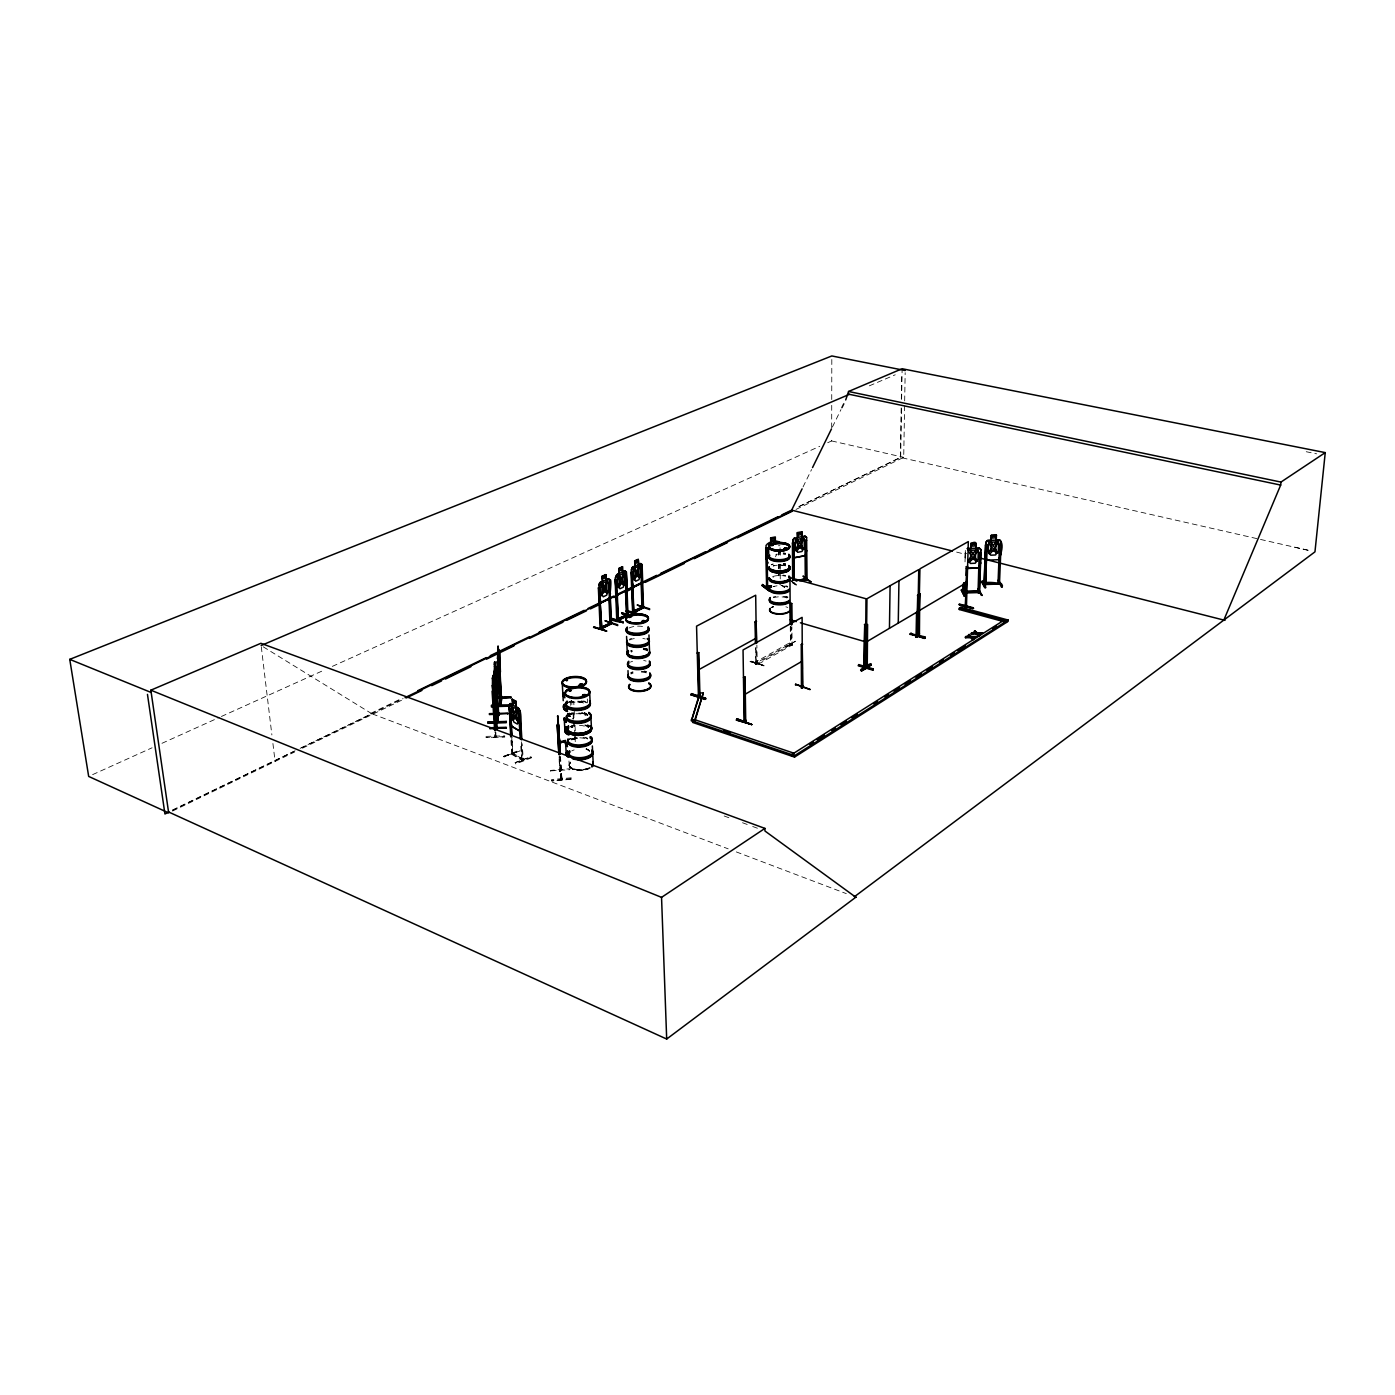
<?xml version="1.0" encoding="UTF-8"?>
<svg xmlns="http://www.w3.org/2000/svg" width="1395" height="1395" viewBox="0 0 1395 1395"><rect width="100%" height="100%" fill="white"/><g stroke="black" fill="none" stroke-linecap="round" stroke-linejoin="round"><path stroke-width="0.75" stroke-dasharray="5 3.75" d="M827.688 442.721L831.647 440.942L831.664 436.583M831.682 427.864L831.734 401.708M831.734 399.528L831.821 355.952M901.187 407.881L900.368 457.42L797.487 507.309L900.682 457.49L1310.707 550.868M901.327 399.249L901.745 373.407M900.682 457.49L901.484 407.689M901.623 399.04L902.129 368.733M796.004 509.437L903.716 457.333L904.64 403.085M904.675 400.906L905.163 372.692M964.921 557.442L965.044 553.24L966.491 553.17M965.026 561.854L965.34 550.45M965.323 558.07L965.514 550.502M504.798 736.577L485.948 737.624L504.746 737.135M485.983 736.386L504.763 735.862M573.868 714.519L573.066 719.07L568.811 714.885M573.798 714.414L573.258 719.018L569.003 714.85M631.325 651.831L631.342 650.802M631.848 651.047L632.04 651.291M560.476 756.23L561.784 778.741M559.622 755.933L561.139 779.631L560.982 778.619M559.604 769.744L560.598 769.029M577.094 738.286L571.287 739.699M571.183 726.725L572.421 727.318L571.845 726.551M572.229 727.615L571.462 726.83M495.888 732.706L495.12 736.926L494.963 731.8M494.841 735.217L495.835 735.2L495.173 734.363M495.469 732.549L495.766 736.909L496.55 732.689M495.19 736.107L495.086 734.485M568.864 715.827L568.811 716.664M777.242 554.495L775.655 554.844M587.818 768.715A12.084 5.597 -3.6 0 1 573.136 768.907L578.698 770.441L587.905 769.168A12.014 5.563 -3.6 0 1 573.206 769.325L573.171 769.308M504.031 756.125L519.812 750.091L519.864 751.033L503.578 756.578L519.864 751.033M504.066 756.822L519.707 750.824M561.871 779.439L560.685 770.703M559.622 769.116L560.703 771.487L559.744 771.505L559.081 756.787M792.133 643.775L790.233 643.566L790.948 644.891L790.634 626.442M790.25 643.531C788.925 645.78 793.493 646.321 792.151 643.705L789.5 642.903L755.026 662.329L755.061 663.636L757.747 664.473L792.168 644.996L789.5 644.194L755.061 663.636M792.674 583.023L796.336 585.133L790.407 580.024M573.083 768.959L573.049 768.994A12.084 5.597 -3.6 0 1 570.485 762.315M785.298 647.001L795.429 641.212L785.402 647.821M755.672 664.194L757.276 663.88L756.875 645.153M572.246 726.987L570.956 726.934M495.835 735.2L495.016 735.217M803.032 486.942L811.576 469.54M832.431 427.009L840.958 409.624M775.463 556.779L776.998 553.867M523.142 758.723L521.591 758.339M521.73 760.083L520.597 743.343M513.465 754.433L512.383 752.271M521.468 741.844L522.428 760.571C521.922 759.804 507.553 753.143 512.889 753.195M511.86 754.242L510.709 736.839M572.857 727.353L572.281 726.324M570.869 727.126L571.375 726.708M569.84 716.594L568.689 716.646M570.363 762.367L568.933 765.524L573.118 769.325M559.779 770.581L559.848 771.47L558.959 755.985M512.732 754.834L512.244 737.205M513.43 752.986L512.209 752.271M757.154 663.933L756.631 662.154L755.584 664.351L756.753 663.689M568.428 715.722L569.23 715.618M632.197 651.587L631.22 652.04M763.954 665.903L750.057 660.777L764.042 665.711M756.16 662.904L757.101 662.363L756.16 662.974M750.074 661.649L764.53 665.572M755.026 662.329L757.729 663.166L792.133 643.74M172.771 810.199L293.735 751.556M301.547 747.772L371.785 713.717L728.173 848.84M370.826 713.351L402.144 698.232M172.405 810.077L298.199 749.272M300.134 748.348L403.103 698.581M172.544 811.053L294.659 751.975M302.488 748.191L404.323 698.93M92.628 774.626L152.072 747.79M161.977 743.308L219.433 717.379M221.404 716.472L324.442 669.966M332.359 666.374L819.754 446.295M757.101 662.363L756.177 664.508L755.95 647.838M756.386 663.776L756.421 647.158M869.347 385.84L883.279 379.876M885.284 379.039L895.241 374.784M567.259 714.327L569.666 713.316M773.44 606.563L771.574 607.348A10.236 4.063 -0.5 0 1 773.493 606.581M515.156 762.664L530.902 756.596L531.53 757.781L515.819 763.954L515.139 762.646L530.954 756.7M522.044 758.531L512.907 753.666M569.701 713.839L572.543 713.072A11.98 5.301 -3.4 0 0 567.399 714.763M570.973 739.507L577.164 738.513L571.392 739.925M573.781 702.627L572.473 702.103L573.781 702.627L574.008 706.951M777.05 585.795L773.371 586.545A10.236 3.976 -0.5 0 1 775.603 586.074M793.145 582.517L794.121 582.325M779.962 545.689L778.427 545.759M772.499 576.763L773.458 577.199M790.756 644.874L792.151 645.257L791.872 626.808M561.017 777.852L561.889 777.695L560.546 770.336M571.2 777.817L551.635 779.509L551.757 780.956L571.322 779.264L571.2 777.939M550.415 771.383L550.362 770.441L569.753 768.767L569.805 769.726L550.345 770.894M966.596 553.379L965.044 553.24M512.314 753.928L511.25 736.63M522.131 759.717L521.155 743.134M750.161 661.457L764.094 665.711M790.477 643.636L791.628 644.002M1306.243 451.736L1316.636 453.828M784.007 586.876L778.148 583.372M831.647 440.942L903.716 457.333M1294.647 547.154L1310.899 550.903M645.728 649.111L643.269 648.535A11.212 4.656 -2.4 0 1 647.629 649.843M956.639 552.106L965.061 554.251M561.557 776.875L560.895 779.456M561.052 779.509L559.866 770.389M790.285 626.634L790.442 645.188L791.785 645.484L791.523 627M724.162 815.988L730.265 818.237M742.506 822.736L750.667 825.735M752.707 826.503L758.828 828.752M736.316 851.926L846.294 893.62M647.698 649.46L645.728 648.588A11.23 4.656 -2.4 0 1 647.629 649.425M645.745 649.076L647.698 649.948M522.305 758.915L523.299 758.74L523.369 760.432L522.149 743.709M522.428 760.571L522.707 759.002L513.465 753.457M586.371 714.083L587.801 715.286L584.331 713.107M586.388 714.624L584.348 713.612L586.423 714.641A12.049 5.318 -3.4 0 0 581.698 713.002A11.98 5.301 -3.4 0 1 586.249 714.536A12.032 5.318 -3.4 0 0 581.68 712.862M512.436 753.98L523.212 760.275M371.785 713.717L261.144 645.536L271.885 734.956M793.284 582.256L796.231 584.4M790.355 580.651L796.336 585.133L793.197 582.918M781.845 585.377L784.775 587.539L783.99 586.876M589.597 751.033L586.196 748.801A11.962 5.475 -3.6 0 1 589.457 750.998M569.544 767.006L570.956 768.314M567.346 713.63L570.241 716.472M531.024 757.415L515.261 763.396M561.889 778.724L560.459 757.537M588.289 726.812L588.376 727.039A12.171 5.441 -3.5 0 0 584.958 724.859M272.914 743.483L275.077 761.443M571.253 778.759L551.688 780.38M571.322 779.16L551.757 780.956M495.626 731.782L495.992 736.734M504.101 756.09L504.17 757.032M511.703 737.414L512.994 754.852M568.968 760.99L569.247 765.646M574.13 709.113L574.583 717.745M575.054 726.394L575.281 730.718M575.403 732.881L575.873 741.53M573.676 712.758L574.914 735.182M575.019 737.345L575.263 741.669M573.066 712.915L573.415 719.384M573.537 721.546L573.99 730.195M574.112 732.358L574.583 740.989M571.654 700.342L571.88 704.545M570.538 701.249L570.764 705.452M577.164 738.513L577.111 737.571L569.369 739.489A12.119 5.493 -3.5 0 1 571.043 738.321A12.119 5.493 -3.5 0 0 568.602 739.245M587.312 698.982L587.469 702.522M757.729 663.166L757.747 664.473M755.462 647.698L755.706 664.299M780.154 550.153L780.293 555.838L779.962 544.939M780.119 564.365L780.189 572.665M780.206 574.74L780.258 578.89M779.735 549.647L779.805 555.873M779.875 564.173L779.91 568.323M779.927 570.398L779.997 578.698M778.706 550.083L778.776 556.326M778.846 564.626L778.881 568.776M778.898 570.851L778.968 579.152M778.462 549.909L778.515 556.134M778.584 564.434L778.619 568.585M778.637 570.66L778.724 578.96M791.436 643.932L791.401 645.466M789.5 642.903L789.5 644.194M629.058 628.012A11.23 4.551 -2.3 0 1 644.821 626.983M645.623 648.344A11.177 4.638 -2.4 0 1 647.576 649.181M629.546 640.043A11.195 4.604 -2.3 0 1 637.149 638.195M642.833 638.439A11.195 4.604 -2.3 0 1 645.275 638.997M629.389 639.311A11.387 4.673 -2.3 0 1 631.586 638.422M630.017 651.169A11.16 4.638 -2.4 0 1 632.179 650.279M643.234 649.547A11.16 4.638 -2.4 0 1 647.629 650.942M643.252 648.902A11.212 4.656 -2.4 0 1 647.646 650.314M630.941 674.012A11.125 4.743 -2.4 0 1 633.086 673.122M641.369 672.076A11.125 4.743 -2.4 0 1 646.548 672.948M630.784 673.279A11.3 4.813 -2.4 0 1 632.964 672.373M641.386 671.326A11.3 4.813 -2.4 0 1 646.635 672.198M630.749 672.669A11.3 4.813 -2.4 0 1 632.946 671.762M644.141 670.995A11.3 4.813 -2.4 0 1 646.617 671.588M630.435 662.154A11.177 4.691 -2.4 0 1 632.598 661.265M643.688 660.515A11.177 4.691 -2.4 0 1 646.112 661.091M567.974 716.036A12.154 5.371 -3.4 0 1 572.177 713.769M586.859 713.577A12.154 5.371 -3.4 0 0 584.261 712.915A11.98 5.284 -3.4 0 1 587.557 715.007A11.98 5.284 -3.4 0 0 584.191 712.845M567.765 715.251A12.363 5.458 -3.4 0 1 572.037 712.967M567.242 703.185A12.224 5.336 -3.4 0 1 571.479 700.953M567.713 714.606A12.363 5.458 -3.4 0 1 569.561 713.351M590.207 768.087A12.032 5.58 -3.6 0 1 574.426 769.744A12.032 5.58 -3.6 0 1 570.555 762.786A12.014 5.563 -3.6 0 0 573.206 769.325M587.783 768.418A12.032 5.58 -3.6 0 1 573.153 768.61A12.032 5.58 -3.6 0 1 570.503 762.036M590.137 767.337A11.997 5.545 -3.6 0 1 574.426 768.994A11.997 5.545 -3.6 0 1 570.555 762.054M587.452 724.737A12.171 5.441 -3.4 0 1 589.527 725.714M571.758 750.946A12.067 5.528 -3.5 0 1 574.147 749.9M586.109 749.028A12.067 5.528 -3.5 0 1 588.707 749.708M583.598 700.848A12.067 5.266 -3.4 0 1 586.999 702.958M567.364 714.031A11.98 5.284 -3.4 0 1 569.735 713.019M569.003 701.72A12.224 5.336 -3.4 0 1 571.88 700.987M581.14 700.865A12.224 5.336 -3.4 0 1 585.813 702.487M569.038 702.365A12.224 5.336 -3.4 0 1 583.79 702.173M584.243 713.107A12.049 5.318 -3.4 0 1 587.644 715.251M567.346 714.868A12.049 5.318 -3.4 0 1 572.578 713.124M570.45 726.481A11.962 5.353 -3.5 0 1 576.327 725.348M579.413 725.313A11.962 5.353 -3.5 0 1 586.929 727.266M586.842 725.156A11.997 5.353 -3.5 0 1 588.777 727.684M588.062 749.499A11.91 5.458 -3.6 0 1 589.405 750.719M584.993 725.505A12.154 5.441 -3.5 0 1 588.411 727.684M586.092 749.185A11.927 5.458 -3.6 0 1 589.457 751.382M571.148 738.984A11.927 5.406 -3.5 0 1 587.557 739.769M583.04 737.327A12.119 5.493 -3.5 0 1 587.679 739.001M585.604 737.362A12.136 5.493 -3.5 0 1 587.661 738.356M567.469 715.914A11.98 5.301 -3.4 0 1 586.301 715.67M567.381 715.234A12.049 5.318 -3.4 0 1 575.664 713.107M578.768 713.054A12.049 5.318 -3.4 0 1 586.336 714.99M783.292 564.626A10.445 3.958 -0.5 0 1 785.664 565.114M783.292 564.051A10.445 3.958 -0.5 0 1 785.664 564.539M783.17 554.111A10.323 3.871 -0.5 0 1 785.507 554.582M783.205 553.396A10.462 3.906 -0.5 0 1 785.594 553.885M783.205 552.821A10.48 3.906 -0.5 0 1 785.577 553.292M783.415 585.987A10.236 3.976 -0.5 0 1 787.652 587.173M773.44 597.705A10.218 4.028 -0.5 0 1 787.722 598.263M773.318 597.025A10.375 4.08 -0.5 0 1 775.655 596.467M783.554 596.362A10.375 4.08 -0.5 0 1 787.844 597.583M785.908 596.293A10.375 4.08 -0.5 0 1 787.844 597.008M785.821 585.778A10.393 4.045 -0.5 0 1 787.774 586.493M771.697 607.732A10.166 4.045 -0.5 0 1 773.545 606.964M785.873 606.808A10.166 4.045 -0.5 0 1 787.774 607.522M773.248 576.379A10.218 3.923 -0.5 0 1 785.629 576.222M783.345 575.124A10.306 3.958 -0.5 0 1 785.681 575.612M572.839 725.609A12.102 5.423 -3.5 0 0 570.433 726.638A12.084 5.406 -3.5 0 1 572.857 725.627M589.492 726.394A12.102 5.423 -3.5 0 0 587.452 725.417A12.084 5.406 -3.5 0 1 589.475 726.411M583.703 702.993A12.032 5.266 -3.4 0 0 572.002 702.452A12.049 5.266 -3.4 0 1 583.72 702.975M785.577 565.812A10.288 3.906 -0.5 0 0 773.109 565.969A10.306 3.906 -0.5 0 1 785.594 565.812M773.092 564.103A10.288 3.889 -0.5 0 0 771.226 564.836A10.306 3.906 -0.5 0 1 773.074 564.086M785.559 563.946A10.288 3.889 -0.5 0 0 783.223 563.458A10.306 3.906 -0.5 0 1 785.577 563.929"/><path stroke-width="1.5" d="M845.701 399.947L848.561 391.489L902.129 368.733L1325.25 452.608L1314.962 551.845L854.455 896.706L855.798 897.229L764.948 831.001L764.913 828.403L260.882 643.304L150.852 690.176L168.673 812.919L88.67 776.422L69.75 659.364L831.821 355.952L905.198 370.529M495.33 730.405L492.383 685.59L495.469 729.637M497.736 721.738L494.074 674.57L494.754 661.91L494.248 664.473M497.841 713.455L498.939 712.74L497.422 722.418L494.074 671.78M497.998 646.338L497.509 658.736L498.887 650.175L498.242 652.302L497.998 646.338L498.939 652.616M860.715 670.594L860.715 669.705C872.59 659.975 875.973 664.369 861.517 670.838L870.742 664.508M861.517 670.838L871.265 664.665M864.743 624.454L864.063 667.351L864.743 624.454L867.603 624.507L867.237 667.176L866.975 637.306M864.551 667.037L864.22 665.45M864.133 665.781L865.475 667.664L865.964 598.751L789.954 577.635L790.267 624.524M866.801 665.328L866.19 667.682L866.958 598.751L918.764 569.578L917.439 636.695L916.009 636.87M866.783 666.862L867.289 665.921M870.532 663.671L871.334 664.752M872.66 670.106L873.183 668.903L858.71 664.595L858.187 665.711L872.66 670.106L873.2 668.885M889.452 628.291L890.08 585.743M898.258 623.094L898.955 580.739M925.251 637.724L910.604 634.01L925.286 637.637L924.362 638.474L910.15 633.609L925.338 636.957M911.127 632.946L910.133 634.463M915.957 637.027L917.003 634.899L916.794 637.096M916.55 612.318L916.062 636.974L916.986 636.399M916.637 637.114L918.224 595.142L917.404 595.63M917.736 595.002L916.637 636.469M919.741 593.747L918.451 635.858L919.427 635.405L919.741 593.747L917.91 635.684L919.497 633.748M918.974 635.109L919.009 633.609M557.913 720.744L557.895 719.959M924.833 638.09L910.255 634.289M557.878 720.988L557.948 719.715M799.509 580.895L806.519 579.71L804.967 579.762L806.136 578.018L806.763 579.622L806.641 537.424L805.002 536.011L794.208 538.139L792.744 540.179L792.901 580.425M959.185 604.82L973.169 608.569L959.655 604.488M959.307 608.272L1006.527 621.124L1006.475 622.397L959.272 609.51L959.307 608.272L960.998 607.244L1008.201 620.077L1008.149 621.333L794.54 757.084L692.652 722.418L692.617 721.041L694.867 719.733L703.289 693.019L699.837 692.896L691.362 720.971L699.871 694.239M959.272 609.51L960.998 607.244M963.718 593.049C967.345 595.334 959.673 587.121 964.172 582.587M964.276 582.796L963.962 593.293M965.253 593.293L965.602 582.517M966.927 570.642L965.549 607.348L965.828 581.907M966.02 575.42L966.282 566.788L967.555 566.44L966.282 566.788M965.445 607.331L966.77 566.911M965.392 637.637L966.142 636.312L970.275 636.451L965.392 637.637L970.676 637.777L973.012 639.817L970.711 636.922L965.427 636.765M979.325 548.061C970.92 550.938 981.592 538.714 970.798 543.457L970.676 548.479L967.066 548.601L979.325 548.061L981.121 549.717L979.429 592.526M970.257 637.306L968.409 635.736L969.106 634.463L971.391 636.451L976.762 636.591L973.152 637.358M969.106 634.463L968.409 635.736M971.216 633.975L971.966 632.667L976.081 632.807L971.216 633.975L976.483 634.132L978.802 636.137L976.5 633.278L971.251 633.121M973.693 639.381L971.827 636.922L976.762 636.591M976.047 633.661L974.198 632.109L974.896 630.819L977.197 632.789L982.533 632.946L977.163 633.644L974.896 630.819M979.412 590.852C976.988 589.544 977.302 594.043 979.569 592.544L963.997 593.032M982.045 595.386L978.122 588.533M979.691 591.044L977.93 591.149L978.034 592.579L979.255 552.542L980.807 552.682L979.255 552.542M977.616 633.26L979.482 635.719L977.616 633.26L982.533 632.946M979.342 592.579L980.685 552.472M981.818 633.4L977.581 634.132M984.068 584.801L985.48 545.079L986.91 545.009L985.655 584.732L984.138 584.836L985.794 542.306L987.503 540.475L991.078 540.353L991.217 535.384L996.449 535.192L991.217 535.384M985.55 555.454L985.969 542.359L987.538 540.528L999.64 539.952C1004.644 544.312 1000.668 554.077 998.942 559.674L986.771 560.197L985.341 555.419L986.945 560.092M985.515 584.801L986.91 545.009M985.533 587.574L981.574 581.628L984.748 587.783M991.392 535.54L991.252 540.51L988.602 542.271L988.27 551.426L990.729 555.21L995.559 554.966L998.297 550.938L998.628 541.801L996.1 540.283L996.239 535.296M996.414 535.139L996.274 540.109L999.64 539.952M999.535 544.399L1001.069 544.538L999.535 544.399L998 584.104C996.815 580.355 1002.29 584.139 998.367 584.156C996.274 580.058 1003.772 583.72 1002.238 586.929L998.837 580.739M999.552 584.052L999.518 582.395M999.465 584.104L1001.191 541.609L999.518 540.057M1001.366 586.981L998.175 580.128M492.4 685.73L492.54 678.162L494.161 700.552L494.58 692.269M494.667 670.106L495.835 686.602L496.254 678.476M498.189 646.338L499.236 670.646L499.637 662.712M495.905 683.637L498.12 715.216L498.904 714.38M506.315 722.174L487.797 722.593M509.489 704.859L491.284 705.417L509.541 705.765L491.267 706.707L509.471 706.166L510.378 703.76L512.628 705.19L512.279 699.174L512.802 705.12L511.111 705.992L511.825 716.559L513.935 722.122L517.336 724.057L518.87 720.57L518.173 709.968L516.22 707.038M506.263 721.459L487.762 721.982L506.333 722.244L506.263 721.337M766.291 587.748C770.302 588.481 762.908 586.615 767.599 586.074M487.744 723.116L506.245 722.715M1223.833 620.077L1280.68 485.076L1280.959 482.077L1325.25 452.608M645.292 621.56L644.42 620.67L644.385 621.769M630.453 616.991L629.424 617.427M629.441 617.165L630.993 617.253L629.267 617.357M520.091 731.05L520.823 726.202M511.25 736.63L508.983 704.894L511.634 726.376L520.195 731.294L520.998 726.15M559.726 741.844L565.55 740.414M559.761 742.471L565.55 741.059M585.028 694.536L586.039 695.216L584.923 695.948M507.78 714.048L507.71 713.141L489.366 713.647L489.436 714.554L507.85 713.56M494.911 698.267L511.023 697.395L494.894 697.988M489.75 728.678L506.368 727.684L489.75 728.399M582.936 695.425L585.063 694.623M582.378 695.669L583.616 694.553M582.953 694.902L583.389 695.809M582.36 684.352L579.971 684.98L580.878 685.52M582.186 684.23L582.151 685.207M610.435 593.398C607.156 613.451 613.137 576.955 609.824 579.797L608.325 578.576L609.563 579.884L611.551 623.844L600.739 629.11L600.861 627.593L609.946 623.112M579.239 685.137L580.686 684.3M580.721 683.968L580.041 684.247M617.514 594.811L625.727 590.835L626.704 585.429M642.363 577.914L641.386 583.267L633.313 587.173L632.197 582.901L633.225 587.382M501.991 697.831L500.753 704.388M497.736 658.719L500.77 706.01L501.502 696.524M494.545 698.808L496.498 729.411L496.672 728.486M497.265 727.022C495.835 726.568 497.544 730.579 497.3 728.556M497.248 718.32L498.032 714.083M500.038 704.353L500.944 703.586L500.997 705.277M501.276 696.68L501.293 698.808M497.335 719.471L498.277 714.397L495.905 680.76M500.073 705.853L497.23 661.404L500.142 706.027L501.067 701.022M501.363 697.849L500.857 703.987M498.678 714.066L496.759 722.523M498.869 712.862L498.887 715.025M501.52 698.197L499.741 673.977M570.973 690.664L569.317 690.072L570.642 690.246M499.253 677.656L500.369 671.797M498.887 650.175C502.008 649.111 498.242 693.088 500.177 671.815M495.19 701.702L493.969 708.067L494.981 695.303M570.433 690.63L569.247 690.769L570.241 689.775M569.387 690.054L568.881 690.56M495.312 689.357L495.853 693.995L496.812 687.7M494.528 701.319L496.498 729.411M568.968 690.385L570.503 690.978M566.44 680.62L566.196 679.766L567.486 680.551M492.069 691.153L494.667 730.422M493.045 677.168L492.871 680.62L493.185 679.034M494.824 667.978L495.277 665.764L495.783 666.949M494.301 671.919L495.487 665.764M493.115 681.039L493.813 679.382L495.417 700.534M493.638 678.005L494.423 677.255L497.248 729.376L497.161 727.615M492.609 685.73L493.603 679.4M565.917 680.376L567.155 679.749L566.701 680.638M494.737 663.532L494.562 666.915L494.859 665.363M497.875 649.407L498.172 647.925M492.365 678.266L493.08 675.529L493.255 681.109M492.575 678.266L493.08 675.529M497.998 651.238L498.294 649.739M492.819 686.026L492.679 687.229M498.73 669.583L498.556 665.502M593.538 627.401L606.703 631.098L594.061 626.948M606.581 631.011L593.991 627.087M610.731 618.072L623.269 621.943C613.102 622.937 600.146 613.765 623.199 622.693M965.009 605.744L966.439 605.29L965.654 605.814M964.956 607.209L965.636 605.238M636.329 614.585L625.954 611.306L638.945 614.096M626.442 610.382L638.98 614.079M705.521 699L690.926 694.762L704.998 699.401L705.591 698.18L691.449 693.733L705.626 699.087L705.574 698.197M736.438 720.082L737.031 718.843L751.765 724.563L736.438 720.116L737.048 718.826L751.661 724.476L736.49 719.959M792.988 540.266L793.058 553.257L794.365 557.843L805.194 555.663L806.763 550.519M867.167 665.624L865.667 665.956L866.557 666.06M495.94 682.068L496.045 680.795M768.994 590.783L761.775 585.29L768.994 590.817L769.778 589.841L762.455 584.435L769.796 590.66M802.125 685.817C803.799 689.88 800.486 687.421 802.491 685.73M802.857 686.044L802.212 686.497M494.51 672.25L494.371 673.419M978.715 567.939L980.633 562.9L978.715 567.939L966.439 568.55M998.837 559.517L1000.686 554.652M745.767 719.977L745.732 721.633L745.052 677.028L743.518 677.464L745.052 677.028M641.473 583.406L642.118 564.539C635.196 565.359 642.101 556.221 634.673 561.017L634.882 566.056L632.458 567.19L631.412 569.509L632.981 613.068L633.94 611.149M632.598 567.224L631.551 569.544L631.952 582.936M600.739 603.093L598.856 584.976L599.815 582.587L608.412 578.803L606.093 579.727M598.873 585.011L599.955 582.639L602.448 581.453L602.065 576.309L605.866 574.635L602.204 576.431M624.855 575.385L626.285 575.054L627.523 615.439L616.782 620.723L615.16 579.989L616.59 579.657L618.473 620.356L617.601 618.77L617.479 620.88L615.648 577.024L616.73 574.723L624.943 570.729L626.407 571.95L627.977 615.666M616.782 574.862L615.788 577.077C613.416 578.419 619.171 603.233 616.224 590.469M961.312 590.085L964.486 596.258L961.312 590.085L962.219 589.265L965.323 595.491L962.097 589.876L964.433 596.275M982.272 581.541L985.62 587.766M700.011 694.588L698.25 695.059L699.54 694.867M781.88 514.86L791.662 510.134L802.09 488.86M812.518 467.604L831.472 428.945M841.9 407.689L843.801 403.818M641.944 606.79L643.548 606.337L642.729 606.842M641.996 608.237L641.142 582.761M600.356 628.901C616.852 621.804 609.72 621.089 610.365 622.815M497.387 720.779L496.603 720.797M500.073 703.725L499.881 704.353M786.274 549.177L785.838 548.096M786.972 548.828L783.885 549.055L785.35 548.863M786.972 549.159L785.891 548.061M784.356 548.409L786.379 548.688M772.063 545.41L772.534 545.009M772.778 544.974L771.487 545.48M772.202 545.009L772.83 544.782M766.256 558.645L766.029 545.462C768.453 541.539 776.893 539.394 780.171 542.725M794.296 538.208L792.744 540.179M586.144 695.617L583.005 696.21L583.058 694.745M642.746 621.35L644.35 620.914M645.153 621.368L642.432 622.065L642.607 620.653M642.345 621.263L644.647 621.438M585.447 695.163L583.25 694.884M585.237 695.931L584.784 694.483M579.901 684.23L579.326 685.329L581.209 685.799M997.896 583.895L999.64 583.808M983.963 584.592L985.62 584.749M508.983 704.894L510.308 703.551L512.488 704.928M965.061 607.069L966.456 606.808L968.322 541.591L919.933 568.829L918.451 635.858L919.375 635.3M917.404 636.626L917.561 635.109L916.829 635.597M867.237 665.642L865.074 666.095M801.34 687.997L802.509 687.299M744.198 720.256L745.244 719.768M699.906 694.693L698.79 652.651L697.273 653.052L698.79 652.651M634.01 612.614L632.005 572.002L631.028 572.456L632.65 612.893L633.626 612.405L632.179 576.257M633.26 612.98L643.601 607.784M627.837 614.184L628.081 615.579L617.357 620.845M627.994 614.062L626.372 614.428L626.599 615.84M618.229 618.961L616.712 619.258L626.39 614.933M618.299 620.426L616.799 594.514M601.698 628.692L599.379 587.469L598.368 587.958L600.199 629.04M168.533 811.942L666.688 1039.048L855.92 897.142L854.56 896.619M600.216 627.471L601.786 627.07L601.873 628.622L600.094 602.588M999.605 582.622L997.948 582.465M977.93 592.352L979.517 592.282M584.662 695.477L583.546 694.884M570.712 690.891L569.561 689.758M786.414 549.211L784.304 549.124L784.688 548.235M150.852 690.176L661.544 897.369L764.913 828.403M968.182 550.415L970.85 548.636L970.798 543.457M771.976 545.149L772.882 545.497M616.904 620.618L617.479 619.328M630.348 616.52L629.441 616.677L630.435 616.939M809.832 744.477L813.494 742.175M817.156 739.856L824.462 735.217M831.786 730.579L835.448 728.26M840.923 724.79L846.416 721.302M851.892 717.832L857.384 714.345M873.845 703.917L877.507 701.598M884.814 696.959L888.475 694.658M893.968 691.17L899.444 687.7M904.937 684.213L910.412 680.743M915.905 677.272L921.397 673.785M926.873 670.315L932.366 666.827M939.672 662.207L943.334 659.887M950.658 655.249L954.302 652.93M957.964 650.611L965.288 645.972M992.717 628.587L996.379 626.268M791.54 756.073L791.54 754.66L794.54 755.672L1008.201 620.077M791.54 754.66L1003.737 620.374M870.637 664.369L861.447 670.699M866.522 665.432L865.249 666.095M810.007 689.618L795.534 684.247L795.534 685.137M802.369 681.632L801.445 687.927L801.271 644.612L802.212 644.072L802.945 687.63M866.539 641.839L917.893 611.498M919.061 610.714L967.066 582.36M920.247 593.886L918.904 594.235M743.797 695.024L802.282 661.143M801.271 644.612L802.718 644.211M698.389 695.076L698.808 696.872L699.941 696.227M699.401 694.483L698.93 696.803L699.959 696.332M690.926 694.867L691.519 693.611M697.727 670.263L756.282 638.09M755.41 643.391L755.096 621.874L756.055 621.35L756.84 643.008M755.096 621.874L756.543 621.49M791.732 603.512L790.128 603.355L791.732 603.512L791.872 624.681M804.967 579.727L806.502 579.448M617.689 625.588L605.221 620.862M649.617 609.615L637.149 605.011L649.669 608.813M627.907 614.201L627.157 614.585M633.993 611.08L632.458 611.446L641.962 607.191M610.382 623.234L601.367 627.366M626.826 615.073L617.985 619.118M642.397 607.331L633.696 611.306M635.388 611.533L643.165 607.662L642.886 606.215M621.664 612.736L632.057 615.927M168.865 812.099L164.941 814L147.469 694.379M417.802 690.664L486.314 657.586M490.22 655.702L529.368 636.783M539.167 632.057L584.174 610.33M588.097 608.429L613.538 596.153M617.462 594.253L656.609 575.35M660.515 573.467L705.539 551.722M709.445 549.839L777.957 516.743M600.827 602.867L609.179 598.839M405.056 697.639L792.534 510.361M406.276 697.971L421.953 690.403M431.735 685.66L441.535 680.917M445.458 679.034L470.917 666.705M486.576 659.137L496.376 654.394M500.282 652.494L514.005 645.868M529.664 638.282L562.952 622.187M566.876 620.287L586.458 610.818M590.381 608.917L598.211 605.134M613.87 597.548L617.793 595.648M627.593 590.922L633.452 588.08M645.205 582.395L684.387 563.44M694.169 558.697L727.458 542.603M737.257 537.86L792.098 511.337M641.543 567.469C640.183 567.957 643.234 567.451 641.7 571.706M598.368 587.958L599.815 587.609M608.255 583.267L609.702 582.918L610.853 623.635M616.59 579.657L615.16 579.989M632.441 572.124L631.028 572.456M625.082 570.782L622.763 571.863M632.528 567.329L640.758 563.545M616.73 574.723L619.188 573.554L618.822 568.462L622.554 566.806L622.658 572.089L624.507 572.926L624.908 582.308L623.286 587.19L619.955 588.777L617.985 585.621L617.584 576.205L619.31 573.676L618.961 568.497L622.554 566.806M638.335 559.412L634.795 561.139L635.144 566.196L633.435 568.707L633.801 578.053L635.719 581.209L638.997 579.64L640.601 574.81L640.235 565.481L638.422 564.644L638.195 559.378M744.616 720.622L744.651 722.226L744.023 677.621M261.144 645.536L849.433 394.332M582.064 684.753L580.808 684.997M582.133 685.625L582.761 684.509M566.143 679.923L567.015 679.295M744.965 722.104L745.802 721.581M642.921 620.601L641.805 621.595L643.374 621.943M644.804 621.699L643.653 621.804M629.72 616.555L629.075 617.479M784.182 548.601L785.333 548.078M786.675 549.107L785.629 549.334M600.983 627.018L601.193 628.447M642.816 607.732L642.101 582.308M633.138 611.585L632.545 612.946M699.017 696.803L697.762 653.209M520.195 731.294L511.703 726.237L510.012 720.064M520.945 726.307L521.12 726.237C519.167 720.552 523.543 709.113 516.15 706.986M518.678 714.205L520.248 714.571L518.678 714.205L520.318 739.176M510.709 736.839L509.349 708.416L510.343 708.991L512.105 735.025M508.791 708.625L510.343 708.991M516.324 706.916L515.941 701.214L516.045 707.108L520.126 711.014L521.887 739.559M510.308 703.551L518.783 708.486M617.444 620.845L617.183 619.432M610.714 624.21L608.691 583.389M642.554 606.86L642.432 608.377M633.626 612.405L634.097 611.027M806.728 578.262L805.211 578.524M766.274 586.318L771.278 585.726M767.581 586.353L767.285 587.539M498.172 712.723L498.154 714.484M565.219 740.832L559.517 743.204M642.833 620.566L643.845 620.653M766.186 587.801L771.54 586.929M795.882 580.634L805.211 578.942L796.144 580.808M771.522 585.917L767.599 586.493M600.861 629.145L598.804 588.08M805.194 555.663L794.4 557.599L792.831 553.24M770.964 544.608L773.876 544.033M766.012 586.406L766.657 588.01L765.716 548.27L767.006 548.026L767.233 587.504M792.656 580.25L792.43 542.986L793.703 542.725L794.173 580.163M804.967 540.493L806.502 540.423L804.967 540.493L805.299 579.971L805.421 578.506M767.267 548.2L765.716 548.27M793.964 542.917L792.43 542.986M770.79 542.829L770.65 537.86L775.341 536.953L775.324 542.114L777.678 543.283M797.469 537.581L797.347 532.628L802.003 531.722L802.02 536.604M984.277 584.557L999.587 584.034M964.015 591.55L977.79 591.341M784.844 548.409L786.518 548.27M557.146 724.493L558.837 753.875M559.953 749.708L557.599 715.862L558 718.809M557.878 720.814L559.622 754.625M558.593 724.371L558.854 729.428L557.686 719.803M558.331 724.493L560.354 754.12M558.541 736.211L560.215 749.673M981.539 581.698L982.446 580.843L985.655 586.946M984.486 583.424C1018.995 585.115 977.11 579.588 985.707 584.505M977.982 589.283L982.08 595.456M978.279 591.149L979.377 591.096M970.972 543.614L975.907 543.457L975.75 548.409L978.313 549.926L978.017 559.133L975.262 563.214L970.379 563.458L967.886 559.639M987.032 545.218L985.48 545.079M966.543 568.323L978.68 567.887M642.537 608.307L641.003 568.061M627.454 613.974L626.965 616.119L625.309 575.507M498.695 650.384L499.201 651.203M498.433 655.301L499.201 654.604L499.166 665.677M500.195 665.711L500.404 671.919M494.946 667.438L494.754 661.91M496.829 681.492L496.829 687.822L495.591 666.81L498.765 715.112M494.841 697.378L510.884 696.925L510.936 697.831M494.981 697.762L511.023 697.395M501.45 698.965L498.992 651.221M489.697 727.754L506.245 727.318L506.298 728.225M489.837 728.138L506.385 727.754M643.426 620.792L644.316 620.827M691.327 719.593L694.867 719.733L793.877 753.178L793.894 754.59M785.594 548.078L786.658 548.427M785.838 548.619L784.6 548.706M643.74 620.513L644.996 621.037M581.366 684.247L582.901 684.666L579.431 685.119M959.254 604.628L973.64 608.272M771.836 545.707L772.778 544.8M848.561 391.489L1280.959 482.077M848.544 394.157L1280.68 485.076M810.495 582.046L803.014 576.065L811.14 582.046L810.46 581.453M583.476 696.07L582.587 695.652M791.662 510.134L952.436 551.025M979.796 557.983L1225.002 620.374M959.254 604.018L973.257 607.767M960.963 608.482L967.119 610.173M977.372 612.963L983.527 614.637M991.74 616.869L997.896 618.543M864.394 624.646L866.068 624.82L865.615 667.298M642.118 564.539L643.514 607.941M790.233 619.816L796.336 621.595M800.416 622.798L865.563 641.839M602.065 576.309L602.57 581.558L600.827 584.121L601.262 593.625L603.285 596.798L606.686 595.159L608.307 590.242L607.889 580.791L605.988 579.954L605.622 574.827M873.13 669.583L858.657 665.293L873.2 669.757M625.814 590.957L626.826 585.412L626.268 571.915M626.39 611.062L636.783 614.253M622.17 613.155L630.54 615.805M621.717 613.347L630.087 615.91M621.612 613.538L629.947 616.102M802.91 685.991L801.288 686.357M610.644 618.857L623.303 622.78M605.134 620.827L617.741 624.768M691.467 694.326L705.539 698.895M736.996 719.558L751.765 724.563M723.778 730.875L729.969 732.968M692.617 721.041L791.68 754.573L791.68 755.985M978.209 589.178L981.33 595.369M1002.168 586.842L999.744 582.325M854.455 896.706L855.798 897.229M69.75 659.364L151.201 692.495M965.445 592.98L965.131 591.497L977.808 590.922M770.615 544.73L769.186 545.34M512.105 699.244L515.941 701.214M512.244 699.488L515.662 701.406M797.347 532.628L797.609 537.703L795.307 539.795L795.359 548.898L797.696 552.315L802.003 551.461L804.287 547.119L804.27 538.034L801.951 536.866L801.846 531.913M770.65 537.86L770.947 542.969L768.61 545.079L768.715 554.216M767.668 563.161L766.326 558.541M974.233 631.255L976.081 632.807M968.426 634.882L970.275 636.451M804.95 536.186L806.572 537.563M585.394 695.355L583.302 695.878M640.619 563.51L641.996 564.661M979.203 548.165L980.947 549.804M609.981 624.158L608.935 598.315M495.521 668.24L494.562 661.91M795.586 684.23L810.077 689.357M766.413 558.593L767.878 563.022M495.277 665.764L495.574 666.967M599.623 598.56L600.949 602.919M499.445 664.979L498.608 652.912L498.521 661.736M557.826 715.844L558.192 719.75M558.087 719.489L558.331 722.279M558.907 734.555L559.273 737.24M492.976 697.849L492.853 697.448M493.638 703.254L494.179 708.05M493.429 703.254L493.969 708.067M495.312 689.235L495.853 693.995M498.747 673.192L499.253 677.9L498.538 673.192M559.5 742.977L565.603 741.338A12.136 5.493 -3.5 0 0 567.329 745.331M558.697 733.125L559.534 741.844L559.482 738.687M494.562 662.189L494.946 667.699M495.731 704.771L496.777 719.576M492.871 675.529L493.255 681.388M509.785 709.183L511.564 735.235M519.69 714.781L521.329 739.769M519.236 713.996L520.876 738.966M557.965 717.571L560.232 753.317M557.25 725.278L558.959 754.678M562.237 682.905L562.813 693.21A12.067 5.196 -3.3 0 0 564.731 695.686M562.952 695.355L563.231 700.674M564.836 729.411L564.278 719.262A12.049 5.318 -3.4 0 0 566.143 721.773M566.231 754.085L565.69 744.058A11.927 5.406 -3.5 0 0 567.556 746.656M589.632 691.711L590.137 702.086M591.428 727.353L590.905 717.1A12.189 5.388 -3.4 0 1 577.809 723.412A12.189 5.388 -3.4 0 1 566.876 717.396M592.352 745.959L592.596 751.207M592.701 753.335L593.189 763.152M605.726 574.6L605.988 579.954M622.309 566.998L622.519 572.055M625.483 590.329L626.547 615.927M626.582 636.434L626.756 641.456M626.861 643.479L627.244 653.122M627.994 670.611L628.186 675.564M648.954 634.952L649.111 639.974M649.181 641.996L649.529 651.36A11.177 4.638 -2.4 0 1 636.364 656.766A11.177 4.638 -2.4 0 1 628.343 650.471M661.544 897.369L666.688 1039.048M694.867 719.733L694.919 721.11L703.289 693.019M698.302 652.494L699.453 696.07L698.442 696.646L696.558 626.163L755.689 595.212L756.299 638.561M493.516 699.157L493.708 698.651M744.529 676.871L745.139 713.333M744.145 722.052L743.047 649.965L802.108 617.357L802.317 669.112M755.584 622.013L755.881 643.531M493.586 686.584L493.516 682.242L493.394 687.508M767.006 548.026L767.634 587.818M793.703 542.725L793.912 579.971M794.54 755.672L794.54 757.084M791.383 603.704L791.506 624.89M790.477 603.163L790.616 624.332M801.776 644.769L801.846 688.153M806.24 540.249L806.554 579.745M648.588 640.846A11.23 4.604 -2.3 0 1 638.91 647.332A11.23 4.604 -2.3 0 1 627.018 642.275M647.35 639.084A11.387 4.673 -2.3 0 1 640.375 646.548A11.387 4.673 -2.3 0 1 626.826 641.561M649.599 652.04A11.212 4.656 -2.4 0 1 636.399 657.463A11.212 4.656 -2.4 0 1 628.325 651.134M649.582 651.622A11.23 4.656 -2.4 0 1 636.382 657.045A11.23 4.656 -2.4 0 1 628.308 650.715M648.256 628.064A11.404 4.621 -2.3 0 1 636.94 634.62A11.404 4.621 -2.3 0 1 627.262 628.325M648.518 638.823A11.23 4.604 -2.3 0 1 638.84 645.292A11.23 4.604 -2.3 0 1 626.93 640.253M648.134 628.796A11.247 4.551 -2.3 0 1 636.974 635.266A11.247 4.551 -2.3 0 1 627.436 629.058M647.332 638.457A11.387 4.673 -2.3 0 1 640.34 645.92A11.387 4.673 -2.3 0 1 626.808 640.95M648.239 627.436A11.422 4.621 -2.3 0 1 636.905 633.993A11.422 4.621 -2.3 0 1 627.227 627.715M648.065 626.774A11.265 4.551 -2.3 0 1 636.887 633.225A11.265 4.551 -2.3 0 1 627.349 627.035M649.843 674.831A11.143 4.743 -2.4 0 1 640.253 681.51A11.143 4.743 -2.4 0 1 628.43 676.313M649.965 674.116A11.3 4.813 -2.4 0 1 640.235 680.882A11.3 4.813 -2.4 0 1 628.256 675.616M648.902 683.672A11.143 4.795 -2.4 0 1 647.576 689.862A11.143 4.795 -2.4 0 1 633.295 690.856A11.143 4.795 -2.4 0 1 629.72 684.997M648.832 683.009A11.09 4.778 -2.4 0 1 647.524 689.182A11.09 4.778 -2.4 0 1 633.295 690.159A11.09 4.778 -2.4 0 1 629.738 684.335M649.599 653.139A11.177 4.638 -2.4 0 1 636.451 658.562A11.177 4.638 -2.4 0 1 628.413 652.25M648.884 683.254A11.143 4.795 -2.4 0 1 647.559 689.461A11.143 4.795 -2.4 0 1 633.278 690.438A11.143 4.795 -2.4 0 1 629.703 684.579M649.617 652.511A11.212 4.656 -2.4 0 1 636.416 657.934A11.212 4.656 -2.4 0 1 628.343 651.605M649.529 662.241A11.334 4.76 -2.4 0 1 638.3 669.007A11.334 4.76 -2.4 0 1 628.674 662.503M649.774 672.843A11.143 4.743 -2.4 0 1 640.165 679.522A11.143 4.743 -2.4 0 1 628.343 674.326M649.407 662.974A11.177 4.691 -2.4 0 1 638.335 669.635A11.177 4.691 -2.4 0 1 628.849 663.218M649.948 673.506A11.3 4.813 -2.4 0 1 640.218 680.272A11.3 4.813 -2.4 0 1 628.221 675.006M649.495 661.631A11.334 4.76 -2.4 0 1 638.265 668.397A11.334 4.76 -2.4 0 1 628.657 661.893M649.338 660.968A11.177 4.691 -2.4 0 1 638.247 667.63A11.177 4.691 -2.4 0 1 628.761 661.23M589.039 713.752A12.363 5.458 -3.4 0 1 580.965 722.505A12.363 5.458 -3.4 0 1 566.666 716.646M568.515 726.725A12.171 5.441 -3.4 0 0 578.367 734.188A12.171 5.441 -3.4 0 0 590.87 726.429A12.171 5.441 -3.4 0 1 578.384 734.293A12.171 5.441 -3.4 0 1 568.532 726.83M590.8 725.714A12.136 5.423 -3.4 0 1 578.332 733.439A12.136 5.423 -3.4 0 1 568.515 726.01A12.084 5.388 -3.4 0 0 578.332 733.404A12.084 5.388 -3.4 0 0 590.748 725.731M590.852 725.993A12.189 5.441 -3.4 0 1 578.35 733.735A12.189 5.441 -3.4 0 1 568.497 726.272M589.789 702.121A12.398 5.406 -3.4 0 1 577.059 709.828A12.398 5.406 -3.4 0 1 567.05 702.417M588.829 712.392A12.189 5.371 -3.4 0 1 580.861 721.023A12.189 5.371 -3.4 0 1 566.754 715.251M589.667 702.906A12.224 5.336 -3.4 0 1 577.111 710.491A12.224 5.336 -3.4 0 1 567.242 703.185M589.004 713.089A12.363 5.458 -3.4 0 1 580.93 721.843A12.363 5.458 -3.4 0 1 566.632 715.984M589.754 701.458A12.398 5.406 -3.4 0 1 577.024 709.148A12.398 5.406 -3.4 0 1 567.015 701.755M589.562 700.743A12.224 5.318 -3.4 0 1 577.007 708.329A12.224 5.318 -3.4 0 1 567.12 701.04M592.143 751.94A12.084 5.545 -3.5 0 1 587.26 758.566A12.084 5.545 -3.5 0 1 572.578 758.758M569.177 756.491A12.084 5.545 -3.5 0 1 569.945 752.219M592.265 751.173A12.259 5.615 -3.5 0 1 579.675 759.159A12.259 5.615 -3.5 0 1 569.753 751.469M590.905 726.917A12.171 5.441 -3.4 0 1 578.402 734.677A12.171 5.441 -3.4 0 1 568.55 727.213M590.225 737.292A12.293 5.563 -3.5 0 1 582.203 746.22A12.293 5.563 -3.5 0 1 567.974 740.239M592.021 749.83A12.102 5.528 -3.5 0 1 581.192 757.625A12.102 5.528 -3.5 0 1 568.759 751.521M590.137 738.077A12.119 5.493 -3.5 0 1 582.203 746.883A12.119 5.493 -3.5 0 1 568.183 740.989M592.23 750.527A12.259 5.615 -3.5 0 1 579.64 758.514A12.259 5.615 -3.5 0 1 569.718 750.806M590.207 736.647A12.293 5.563 -3.5 0 1 582.168 745.558A12.293 5.563 -3.5 0 1 567.939 739.594M591.393 737.17A12.136 5.475 -3.5 0 1 580.529 744.913A12.136 5.475 -3.5 0 1 568.061 738.862M592.666 762.019A12.084 5.597 -3.6 0 1 591.986 766.326M567.416 710.892A12.224 5.336 -3.4 0 1 564.801 704.614M574.984 687.875A12.084 5.144 -3.3 0 1 562.813 681.771A12.084 5.144 -3.3 0 1 581.628 678.284A12.084 5.144 -3.3 0 1 580.948 686.758M567.469 709.427A12.032 5.249 -3.4 0 1 563.824 704.597M567.381 710.247A12.224 5.336 -3.4 0 1 564.766 703.952M567.573 711.589A12.049 5.266 -3.4 0 1 563.911 706.724A12.032 5.266 -3.4 0 0 565.568 710.613M564.609 696.489A12.259 5.284 -3.4 0 1 562.97 692.583M564.853 697.831A12.067 5.196 -3.4 0 1 563.231 693.978M564.644 697.151A12.259 5.284 -3.4 0 1 563.005 693.228M566.143 721.25A11.997 5.301 -3.4 0 1 564.26 718.704A12.049 5.318 -3.4 0 0 566.108 721.285A11.98 5.301 -3.4 0 1 564.295 718.721M566.091 720.831A12.049 5.318 -3.4 0 1 564.19 718.285M568.724 734.38A12.154 5.441 -3.5 0 1 566.091 727.981M568.881 735.043A11.962 5.353 -3.5 0 1 565.254 730.108M568.672 733.735A12.171 5.441 -3.5 0 1 566.056 727.336M568.776 732.933A11.98 5.353 -3.5 0 1 566.196 726.638M565.55 741.966A11.962 5.406 -3.5 0 0 567.434 744.546A11.945 5.406 -3.5 0 1 565.568 741.966A12.119 5.493 -3.5 0 0 567.364 745.976M566.265 722.418A11.945 5.284 -3.4 0 1 564.644 718.495M568.149 756.404A11.857 5.423 -3.6 0 1 567.591 750.998M568.166 757.136A11.875 5.441 -3.6 0 1 567.608 751.713M568.079 756.718A11.962 5.475 -3.6 0 1 567.521 751.26M789.029 566.684A10.445 3.958 -0.5 0 1 780.938 572.246A10.445 3.958 -0.5 0 1 769.081 567.939M789.744 578.733A10.288 3.941 -0.5 0 0 788.96 576.728A10.306 3.958 -0.5 0 1 789.709 577.739A10.306 3.958 -0.5 0 0 788.977 576.85A10.288 3.941 -0.5 0 1 789.692 577.757M789.064 579.134A10.253 3.941 -0.5 0 1 778.323 581.68A10.253 3.941 -0.5 0 1 769.36 578.384M788.942 576.118A10.253 3.941 -0.5 0 1 789.727 578.123M789.117 579.378A10.306 3.941 -0.5 0 1 776.98 581.855A10.306 3.941 -0.5 0 1 769.308 577.6M788.977 576.362A10.306 3.941 -0.5 0 1 789.762 578.367A10.306 3.958 -0.5 0 0 788.977 577.181M788.942 555.437A10.462 3.906 -0.5 0 1 779.474 560.982A10.462 3.906 -0.5 0 1 769.639 555.681M788.82 556.117A10.323 3.871 -0.5 0 1 780.816 561.54A10.323 3.871 -0.5 0 1 769.098 557.337M789.012 566.108A10.445 3.958 -0.5 0 1 780.938 571.671A10.445 3.958 -0.5 0 1 769.063 567.364M788.942 554.861A10.48 3.906 -0.5 0 1 779.474 560.389A10.48 3.906 -0.5 0 1 769.639 555.088M788.803 554.216A10.323 3.854 -0.5 0 1 780.816 559.639A10.323 3.854 -0.5 0 1 769.081 555.437M789.256 602.239A10.236 4.028 -0.5 0 1 775.934 604.593A10.236 4.028 -0.5 0 1 770.249 599.397M789.378 601.611A10.375 4.08 -0.5 0 1 775.882 604A10.375 4.08 -0.5 0 1 770.11 598.734M789.326 611.533A10.236 4.08 -0.5 0 1 776.021 613.922A10.236 4.08 -0.5 0 1 770.336 608.656M789.326 611.149A10.236 4.063 -0.5 0 1 776.021 613.521A10.236 4.063 -0.5 0 1 770.319 608.272M789.727 579.797A10.253 3.941 -0.5 0 1 779.665 583.354A10.253 3.941 -0.5 0 1 769.377 580.041M789.762 579.204A10.306 3.958 -0.5 0 1 778.323 582.761A10.306 3.958 -0.5 0 1 769.308 578.419M789.308 590.469A10.393 4.045 -0.5 0 1 777.067 592.997A10.393 4.045 -0.5 0 1 769.308 588.638M769.988 587.626A10.393 4.045 -0.5 0 1 771.313 586.702M789.239 600.373A10.236 4.028 -0.5 0 1 775.916 602.727A10.236 4.028 -0.5 0 1 770.232 597.531M789.169 591.096A10.253 3.993 -0.5 0 1 777.102 593.59A10.253 3.993 -0.5 0 1 769.447 589.3M789.378 601.036A10.375 4.08 -0.5 0 1 775.864 603.425A10.375 4.08 -0.5 0 1 770.092 598.159M789.291 589.893A10.393 4.045 -0.5 0 1 774.539 592.055A10.393 4.045 -0.5 0 1 771.313 586.127M789.169 589.231A10.253 3.976 -0.5 0 1 775.812 591.567A10.253 3.976 -0.5 0 1 770.11 586.423M970.798 550.293L970.501 559.517L975.401 559.273L975.698 550.048L970.798 550.293M971.862 544.468L971.809 546.125L974.948 545.968L975 544.312L971.862 544.468M991.182 542.149L990.868 551.304L995.699 551.06L996.03 541.923L991.182 542.149M992.263 536.378L992.194 538.017L995.315 537.86L995.385 536.221L992.263 536.378M511.337 706.323L514.092 714.153C509.489 718.216 514.18 723.97 514.894 715.774L518.434 723.081L515.592 714.955C519.794 711.101 515.766 705.434 514.79 713.281L511.337 706.323M607.889 592.509L606.651 593.119L604.506 589.3L601.576 595.735L603.669 588.55C598.577 585.011 602.71 579.936 604.349 587.068L607.226 580.93L605.186 587.87L607.889 592.509M624.472 584.557L623.269 585.168L621.176 581.349L619.432 587.138L618.229 587.557L620.356 580.616C615.369 577.077 619.432 572.055 621.019 579.134L623.861 573.066L621.839 579.936L624.472 584.557M640.183 577.042L638.98 577.635L636.94 573.833L634.08 580.146L636.137 573.101L633.714 568.428L634.777 567.957L636.8 571.636L639.416 565.62L637.602 572.438L640.183 577.042M495.992 679.783L495.521 682.207L495.277 669.53L495.992 679.783M499.393 663.968L498.939 666.322L498.695 653.854L499.393 663.968M494.336 693.594L493.847 696.105L493.586 683.236L494.336 693.594M803.764 549.194L802.195 549.525L799.719 545.462C797.748 553.24 792.465 552.769 798.742 544.573C792.569 540.161 797.992 536.221 799.631 543.3C801.271 536.064 806.938 536.203 800.643 544.242L803.764 549.194M977.424 561.174L975.733 561.418L973.012 556.797C970.449 564.26 964.852 563.336 971.931 555.768C965.235 549.421 971.147 547.572 972.995 554.6C975.122 547.52 981.47 548.427 974.094 555.698L977.424 561.174M997.687 552.961L995.925 553.065L993.345 548.619C990.816 556.117 984.975 554.966 992.281 547.59C985.69 541.295 991.549 539.464 993.345 546.439C995.472 539.412 1001.75 540.318 994.426 547.52L997.687 552.961M606.494 591.114L603.093 592.753L602.657 583.267L606.058 581.645L606.494 591.114M623.112 583.162L619.781 584.767L619.38 575.35L622.728 573.764L623.112 583.162M638.84 575.647L635.562 577.216L635.196 567.87L638.491 566.318L638.84 575.647M605.256 577.704L603.076 578.733L602.989 577.024L605.186 575.995L605.256 577.704M621.943 569.84L619.798 570.851L619.729 569.177L621.874 568.166L621.943 569.84M637.742 562.412L635.632 563.406L635.562 561.732L637.672 560.738L637.742 562.412M801.986 547.572L797.678 548.427L797.626 539.342L801.951 538.487L801.986 547.572M774.504 538.174L771.679 538.714L771.697 540.353L774.521 539.813L774.504 538.174M801.148 532.942L798.376 533.483L798.376 535.122L801.166 534.564L801.148 532.942M515.278 701.947L513.098 700.726L513.221 702.627L515.418 703.847L515.278 701.947M516.342 708.939L512.924 707.021L513.639 717.588L517.039 719.524L516.342 708.939M629.79 622.17A11.282 4.499 -2.3 0 0 648.169 618.909A11.282 4.499 -2.3 0 0 633.26 614.358A11.282 4.499 -2.3 0 0 629.79 622.17M629.86 623.216A11.265 4.499 -2.3 0 0 648.187 619.955A11.265 4.499 -2.3 0 0 633.313 615.422A11.265 4.499 -2.3 0 0 629.86 623.216M629.808 622.571A11.3 4.516 -2.3 0 0 648.204 619.31A11.3 4.516 -2.3 0 0 633.26 614.759A11.3 4.516 -2.3 0 0 629.808 622.571M629.79 622.222A11.3 4.516 -2.3 0 0 648.204 618.944A11.3 4.516 -2.3 0 0 633.26 614.393A11.3 4.516 -2.3 0 0 629.79 622.222M569.23 696.489A12.276 5.284 -3.3 0 0 589.405 692.67A12.276 5.284 -3.3 0 0 573.554 687.317A12.276 5.284 -3.3 0 0 569.23 696.489M569.317 697.552A12.224 5.266 -3.3 0 0 589.405 693.733A12.224 5.266 -3.3 0 0 573.624 688.398A12.224 5.266 -3.3 0 0 569.317 697.552M569.247 696.872A12.276 5.284 -3.3 0 0 589.422 693.053A12.276 5.284 -3.3 0 0 573.572 687.7A12.276 5.284 -3.3 0 0 569.247 696.872M578.437 735.339A12.136 5.423 -3.5 0 0 590.887 727.615A12.084 5.406 -3.5 0 1 578.437 735.304A12.084 5.406 -3.5 0 1 568.672 727.911A12.136 5.423 -3.5 0 0 578.437 735.339M591.933 766.047A12.032 5.58 -3.6 0 0 592.613 761.757A12.014 5.563 -3.6 0 1 591.916 766.029M592.021 766.779A12.084 5.597 -3.6 0 0 592.683 762.455A12.014 5.563 -3.6 0 1 591.951 766.762M566.213 685.922A12.136 5.161 -3.3 0 0 586.179 682.172A12.136 5.161 -3.3 0 0 570.52 676.941A12.136 5.161 -3.3 0 0 566.213 685.922M566.248 686.305A12.136 5.161 -3.3 0 0 586.196 682.556A12.136 5.161 -3.3 0 0 570.538 677.325A12.136 5.161 -3.3 0 0 566.248 686.305M564.278 718.006A11.945 5.284 -3.4 0 0 566.161 720.535A11.98 5.284 -3.4 0 1 564.26 718.024M780.921 572.839A10.288 3.906 -0.5 0 0 788.872 567.364A10.306 3.906 -0.5 0 1 780.921 572.857A10.306 3.906 -0.5 0 1 769.22 568.602A10.288 3.906 -0.5 0 0 780.921 572.839M776.998 582.203A10.288 3.941 -0.5 0 0 789.099 579.745A10.306 3.958 -0.5 0 1 776.998 582.343A10.306 3.958 -0.5 0 1 769.308 578.088A10.306 3.958 -0.5 0 0 776.998 582.238A10.288 3.941 -0.5 0 0 789.099 579.797A10.306 3.958 -0.5 0 1 776.998 582.238A10.288 3.941 -0.5 0 1 769.325 578.018A10.288 3.941 -0.5 0 0 776.998 582.203M773.092 549.438A10.358 3.819 -0.5 0 0 789.535 546.666A10.358 3.819 -0.5 0 0 775.114 542.847A10.358 3.819 -0.5 0 0 773.092 549.438A10.375 3.819 -0.5 0 0 789.553 546.718A10.375 3.819 -0.5 0 0 775.114 542.882A10.375 3.819 -0.5 0 0 773.074 549.473M773.109 550.415A10.323 3.819 -0.5 0 0 789.518 547.642A10.323 3.819 -0.5 0 0 775.132 543.823A10.323 3.819 -0.5 0 0 773.109 550.415A10.288 3.801 -0.5 0 0 789.465 547.642A10.288 3.801 -0.5 0 0 775.149 543.841A10.288 3.801 -0.5 0 0 773.144 550.397M773.092 549.822A10.375 3.819 -0.5 0 0 789.553 547.049A10.375 3.819 -0.5 0 0 775.114 543.213A10.375 3.819 -0.5 0 0 773.092 549.822M780.904 570.956A10.288 3.889 -0.5 0 0 788.872 565.481A10.306 3.906 -0.5 0 1 780.904 570.956A10.306 3.906 -0.5 0 1 769.203 566.719A10.288 3.889 -0.5 0 0 780.904 570.956"/></g></svg>
